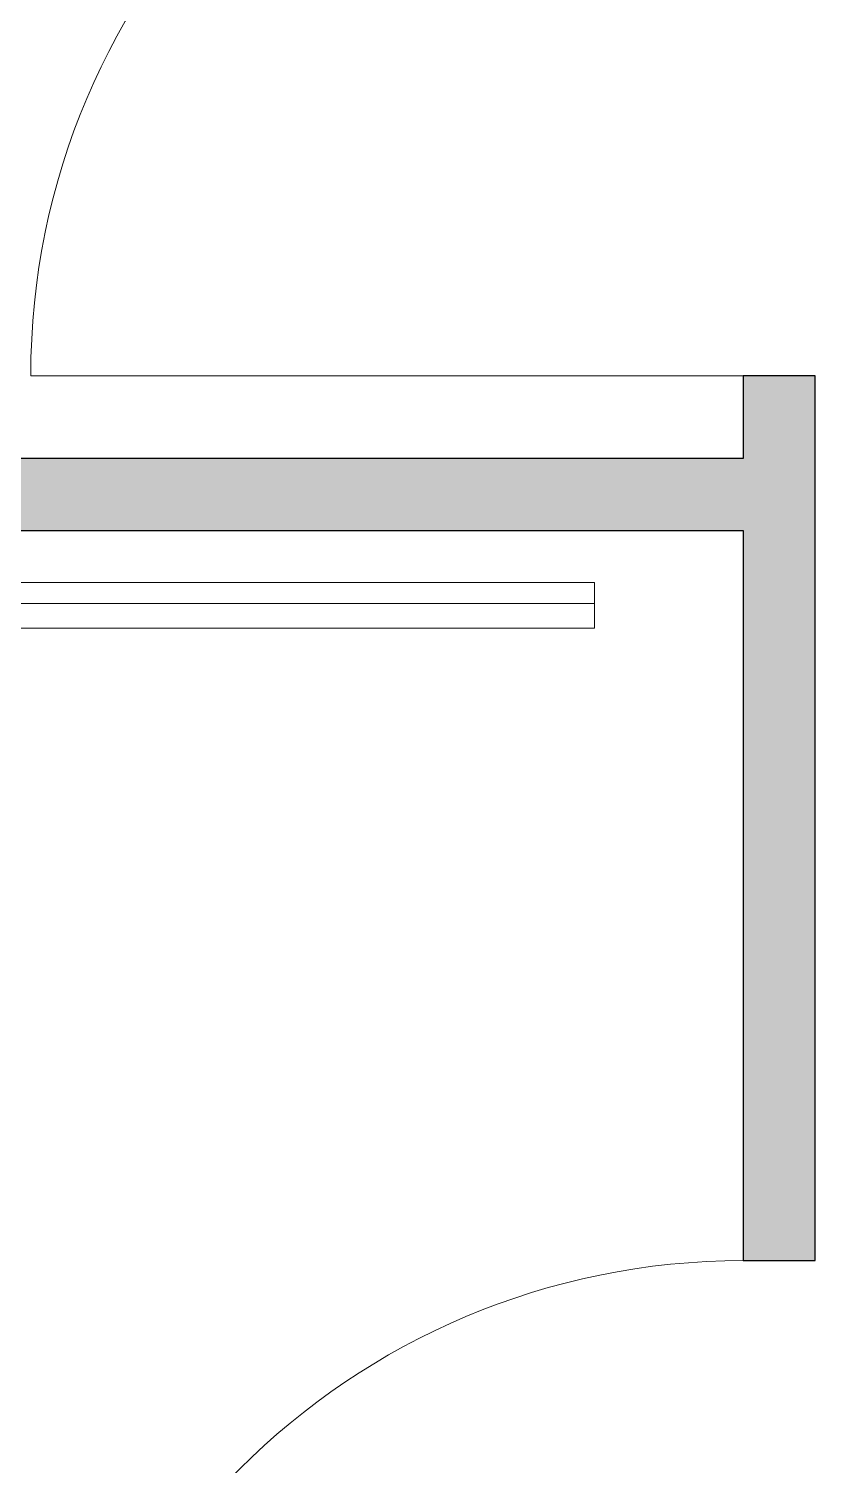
# Model space of a CAD drawing. Header units: millimetres. Extents: x 155927 to 326028, y -36033 to 97293.
# Drawn here: x 160136 to 161251, y 16530 to 18567 of the extents above; entities that cross this region are included whole.
import ezdxf

# ---------------------------------------------------------------- set-up
doc = ezdxf.new("R2010")
doc.units = ezdxf.units.MM
doc.header["$MEASUREMENT"] = 0
for name, color, linetype, lineweight in [('A-DOOR', 4, 'CONTINUOUS', 9), ('A-WALL-PATT', 7, 'CONTINUOUS', 9), ('I-FURN', 8, 'CONTINUOUS', 9), ('I-WALL', 7, 'CONTINUOUS', 9)]:
    doc.layers.add(name, color=color, linetype=linetype, lineweight=lineweight)

msp = doc.modelspace()

# ---------------------------------------------------------------- hatches: boundary and pattern name
at = {"layer": 'A-WALL-PATT'}
h = msp.add_hatch(color=256, dxfattribs=at)
h.paths.add_polyline_path([(161250.8, 15209.6), (161250.8, 15810.2), (161148.8, 15810.2), (161148.8, 15209.6)], flags=0)
h.paths.add_polyline_path([(161250.8, 16820.2), (161250.8, 18075.1), (161148.8, 18075.1), (161148.8, 16820.2)], flags=0)
h.paths.add_polyline_path([(161250.8, 19085.1), (161250.8, 20775.1), (161148.8, 20775.1), (161148.8, 19085.1)], flags=0)
h.paths.add_polyline_path([(161250.8, 21785.1), (161250.8, 23475.1), (161148.8, 23475.1), (161148.8, 21785.1)], flags=0)
h.paths.add_polyline_path([(161148.8, 24485.1), (161250.8, 24485.1), (161250.8, 26057.6), (161148.8, 26057.6), (161148.8, 25303)], flags=0)
msp.add_hatch(color=256, dxfattribs=at).paths.add_polyline_path([(159299.9, 17855.6), (161148.8, 17855.6), (161148.8, 17957.6), (157227.9, 17957.6), (157227.9, 17855.6), (159148.2, 17855.6)], flags=0)

# ---------------------------------------------------------------- linework, layer by layer
at = {"layer": 'A-DOOR'}
msp.add_line((161148.8, 18075.1), (160138.8, 18075.1), dxfattribs=at)
for centre in [(161148.8, 18075.1), (161148.8, 15810.2)]:
    msp.add_arc(centre, 1010, 90, 180, dxfattribs=at)
at = {"layer": 'I-FURN'}
for p, q in [((158537.7, 17782), (160937.7, 17782)), ((160937.7, 17782), (160937.7, 17752)), ((160937.7, 17752), (158537.7, 17752)), ((160937.7, 17752), (158537.7, 17752)), ((160937.7, 17717), (160937.7, 17752)), ((158537.7, 17717), (160937.7, 17717))]:
    msp.add_line(p, q, dxfattribs=at)
at = {"layer": 'I-WALL', "lineweight": 30}
for p, q in [((161148.8, 18075.1), (161148.8, 17957.6)), ((161250.8, 18075.1), (161148.8, 18075.1)), ((161250.8, 16820.2), (161250.8, 18075.1)), ((161148.8, 17957.6), (157227.9, 17957.6)), ((157227.9, 17855.6), (161148.8, 17855.6)), ((161148.8, 17855.6), (161148.8, 16820.2)), ((161148.8, 16820.2), (161250.8, 16820.2))]:
    msp.add_line(p, q, dxfattribs=at)

doc.saveas('drawing.dxf')
